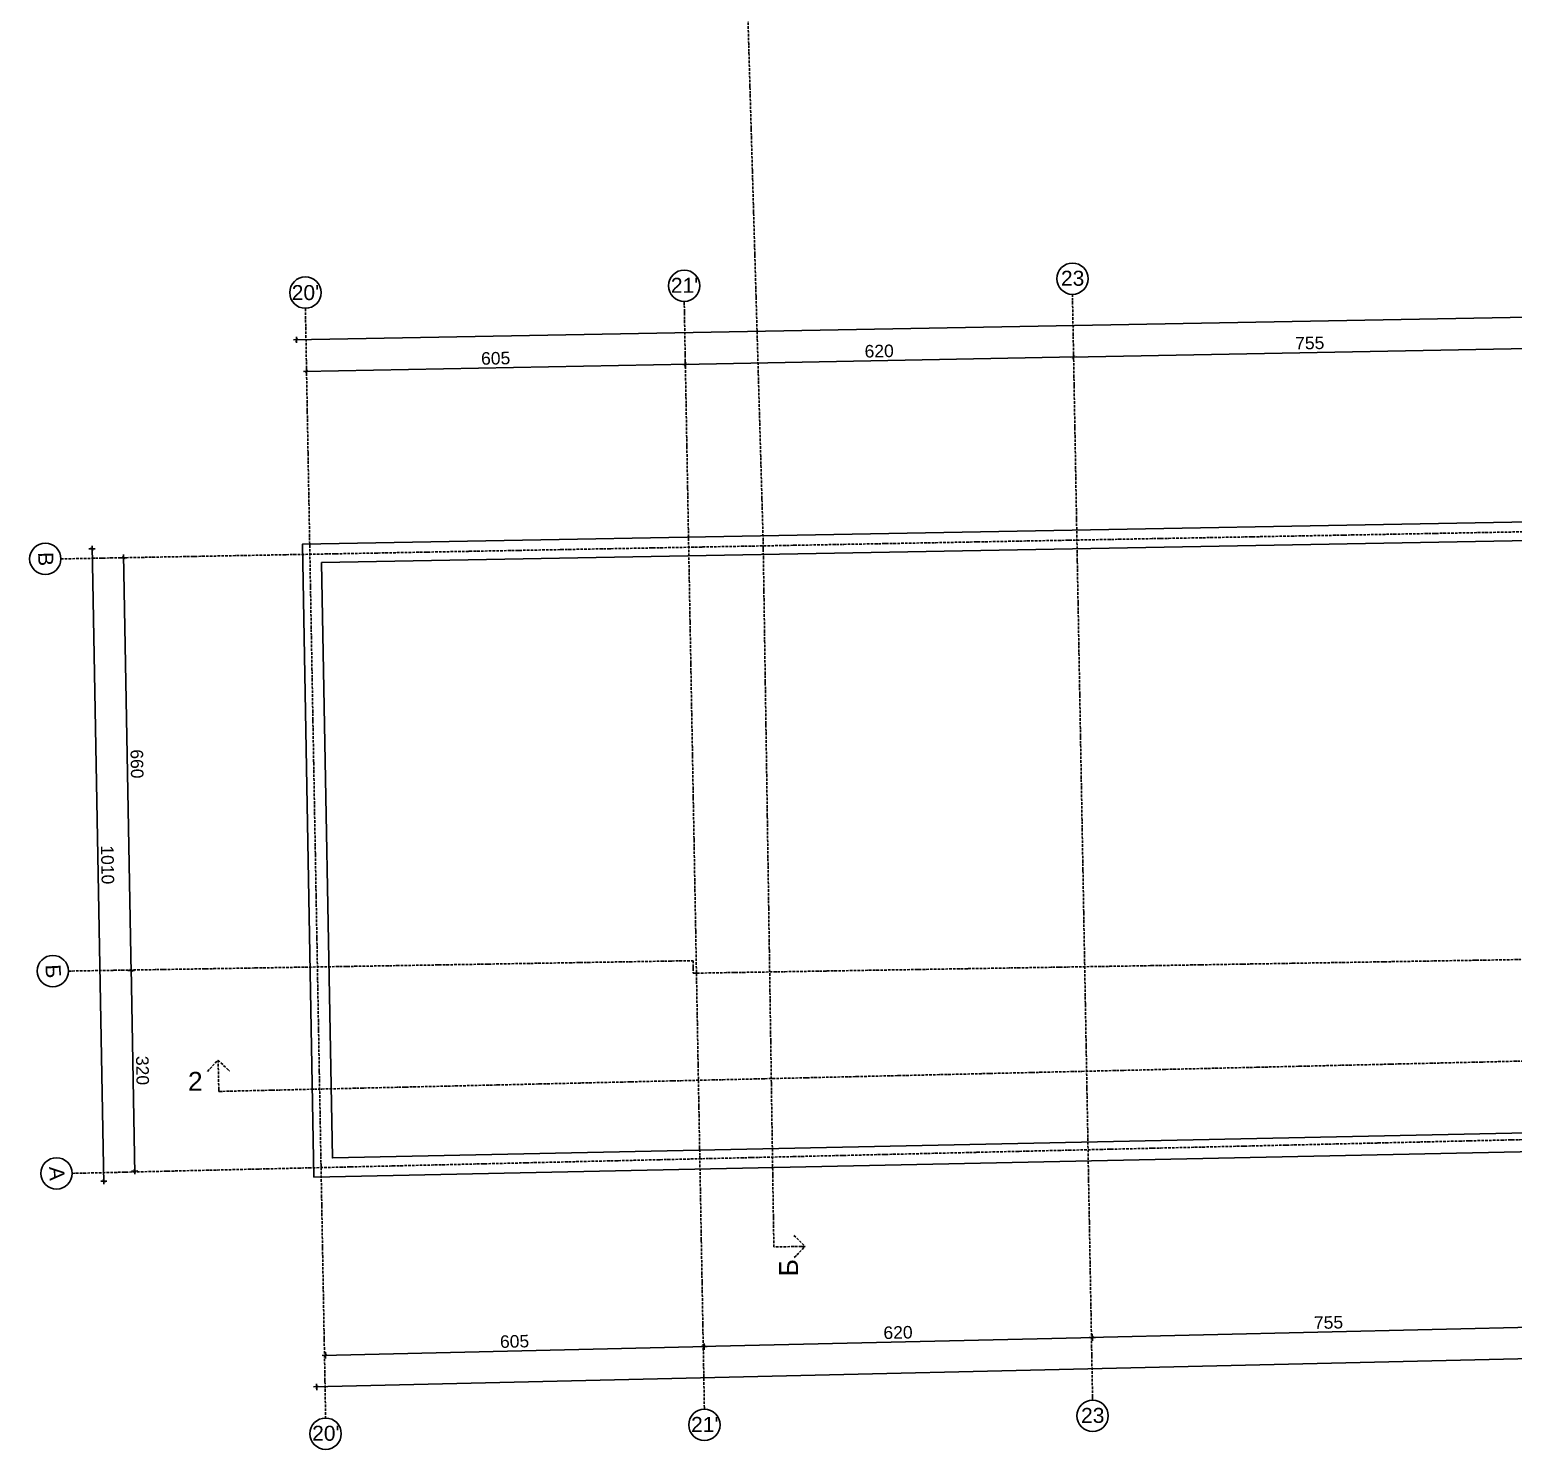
# Model space of a CAD drawing. Header units: inches. Extents: x -72385 to 39588, y -6525 to 66685.
# Drawn here: x -42133 to -39764, y 5388 to 7655 of the extents above; entities that cross this region are included whole.
import ezdxf

# ---------------------------------------------------------------- set-up
doc = ezdxf.new("R2010")
doc.units = ezdxf.units.IN
doc.header["$MEASUREMENT"] = 0
doc.linetypes.add('DashDot', pattern=[0.6, 0.4, -0.1, 0, -0.1])
for name, color, linetype, lineweight in [('Изгледни линии', 253, 'Continuous', 25), ('Линия на разрез', 252, 'DashDot', 25), ('Надписи коти външни', 252, 'Continuous', 25), ('Надписи Оси', 252, 'Continuous', 25), ('Оси', 252, 'DashDot', 25)]:
    doc.layers.add(name, color=color, linetype=linetype, lineweight=lineweight)
doc.styles.add('Arial Regular', font='arial.ttf')
doc.styles.get("Standard").update_dxf_attribs({"font": 'arial.ttf'})
doc.dimstyles.new('Annotative', dxfattribs={"dimscale": 0, "dimtxt": 20, "dimasz": 5, "dimexe": 5, "dimexo": 5, "dimgap": 5, "dimtad": 1, "dimdec": 0, "dimzin": 0, "dimdsep": 46, "dimtxsty": 'Standard', "dimblk": 'ARCHTICK', "dimcen": 5, "dimdle": 5, "dimadec": 0, "dimazin": 0, "dimtfac": 1, "dimtdec": 0, "dimtofl": 0, "dimtmove": 0, "dimatfit": 3, "dimldrblk": 'ARCHTICK', "dimfxl": 5, "dimfxlon": 1, "dimtolj": 1, "dimtzin": 0, "dimarcsym": 1})

# ---------------------------------------------------------------- blocks, each defined once
blk = doc.blocks.new('_ArchTick')
at = {"color": 0, "linetype": 'ByBlock', "const_width": 0.15}
blk.add_lwpolyline([(-0.5, -0.5), (0.5, 0.5)], dxfattribs=at)
blk = doc.blocks.new('*D6940')
at = {"layer": 'Defpoints', "color": 0, "ltscale": 10, "transparency": 16777216}
for p in [(-41063, 5852), (-41667.8, 5837.9), (-41056.1, 5552.1)]:
    blk.add_point(p, dxfattribs=at)
at = {"layer": 'Надписи коти външни', "color": 0, "lineweight": -2, "ltscale": 10, "transparency": 16777216}
for p, q in [((-41665.8, 5537.9), (-41051.1, 5552.2)), ((-41056.2, 5557.1), (-41055.9, 5547.1)), ((-41660.9, 5543), (-41660.7, 5533))]:
    blk.add_line(p, q, dxfattribs=at)
at = {"layer": 'Надписи коти външни', "color": 0, "lineweight": -2, "ltscale": 10, "transparency": 16777216, "xscale": 5, "yscale": 5, "zscale": 5}
for p, rotation in [((-41056.1, 5552.1), 1.33372640383174), ((-41660.8, 5538), 181.3337264038317)]:
    blk.add_blockref('_ArchTick', p, dxfattribs=dict(at, rotation=rotation))
at = {"layer": 'Надписи коти външни', "color": 0, "ltscale": 10, "transparency": 16777216, "insert": (-41358.8, 5560.3), "char_height": 20, "attachment_point": 5, "rotation": 1.3337}
blk.add_mtext('\\A1;605', dxfattribs=at)
blk = doc.blocks.new('*D6941')
at = {"layer": 'Defpoints', "color": 0, "ltscale": 10, "transparency": 16777216}
for p in [(-37702.8, 5915.3), (-41682.5, 5822.6), (-37695, 5580.4)]:
    blk.add_point(p, dxfattribs=at)
at = {"layer": 'Надписи коти външни', "color": 0, "lineweight": -2, "ltscale": 10, "transparency": 16777216}
for p, q in [((-41679.7, 5487.6), (-37690, 5580.5)), ((-37695.1, 5585.4), (-37694.8, 5575.4)), ((-41674.9, 5492.7), (-41674.6, 5482.7))]:
    blk.add_line(p, q, dxfattribs=at)
at = {"layer": 'Надписи коти външни', "color": 0, "lineweight": -2, "ltscale": 10, "transparency": 16777216, "xscale": 5, "yscale": 5, "zscale": 5}
for p, rotation in [((-37695, 5580.4), 1.33402239480371), ((-41674.7, 5487.7), 181.3340223948037)]:
    blk.add_blockref('_ArchTick', p, dxfattribs=dict(at, rotation=rotation))
at = {"layer": 'Надписи коти външни', "color": 0, "ltscale": 10, "transparency": 16777216, "insert": (-39685.2, 5549.2), "char_height": 20, "attachment_point": 5, "rotation": 1.334}
blk.add_mtext('\\A1;3980', dxfattribs=at)
blk = doc.blocks.new('*D6957')
at = {"layer": 'Defpoints', "color": 0, "ltscale": 10, "transparency": 16777216}
for p in [(-37724.1, 7233.4), (-37718.1, 6906), (-41700.9, 6832.4)]:
    blk.add_point(p, dxfattribs=at)
at = {"layer": 'Надписи коти външни', "color": 0, "lineweight": -2, "ltscale": 10, "transparency": 16777216}
for p, q in [((-41712, 7159.8), (-37719.1, 7233.5)), ((-37724, 7228.4), (-37724.2, 7238.4)), ((-41706.9, 7154.9), (-41707.1, 7164.9))]:
    blk.add_line(p, q, dxfattribs=at)
at = {"layer": 'Надписи коти външни', "color": 0, "lineweight": -2, "ltscale": 10, "transparency": 16777216, "xscale": 5, "yscale": 5, "zscale": 5}
for p, rotation in [((-37724.1, 7233.4), 1.057992998769279), ((-41707, 7159.9), 181.0579929987693)]:
    blk.add_blockref('_ArchTick', p, dxfattribs=dict(at, rotation=rotation))
at = {"layer": 'Надписи коти външни', "color": 0, "ltscale": 10, "transparency": 16777216, "insert": (-39715.8, 7211.9), "char_height": 20, "attachment_point": 5, "rotation": 1.058}
blk.add_mtext('\\A1;3980', dxfattribs=at)
blk = doc.blocks.new('*D6944')
at = {"layer": 'Defpoints', "color": 0, "ltscale": 10, "transparency": 16777216}
for p in [(-41063, 5852), (-40443.1, 5866.5), (-40436.1, 5566.5)]:
    blk.add_point(p, dxfattribs=at)
at = {"layer": 'Надписи коти външни', "color": 0, "lineweight": -2, "ltscale": 10, "transparency": 16777216}
for p, q in [((-40436.3, 5571.5), (-40436, 5561.5)), ((-41061, 5552), (-40431.1, 5566.7)), ((-41056.2, 5557.1), (-41055.9, 5547.1))]:
    blk.add_line(p, q, dxfattribs=at)
at = {"layer": 'Надписи коти външни', "color": 0, "lineweight": -2, "ltscale": 10, "transparency": 16777216, "xscale": 5, "yscale": 5, "zscale": 5}
for p, rotation in [((-40436.1, 5566.5), 1.333726403832108), ((-41056.1, 5552.1), 181.3337264038321)]:
    blk.add_blockref('_ArchTick', p, dxfattribs=dict(at, rotation=rotation))
at = {"layer": 'Надписи коти външни', "color": 0, "ltscale": 10, "transparency": 16777216, "insert": (-40746.5, 5574.5), "char_height": 20, "attachment_point": 5, "rotation": 1.3337}
blk.add_mtext('\\A1;620', dxfattribs=at)
blk = doc.blocks.new('*D6945')
at = {"layer": 'Defpoints', "color": 0, "ltscale": 10, "transparency": 16777216}
for p in [(-39688.3, 5883.9), (-40443.1, 5866.5), (-39681.4, 5584.1)]:
    blk.add_point(p, dxfattribs=at)
at = {"layer": 'Надписи коти външни', "color": 0, "lineweight": -2, "ltscale": 10, "transparency": 16777216}
for p, q in [((-40441.2, 5566.5), (-39676.4, 5584.2)), ((-40436.3, 5571.7), (-40436.1, 5561.7)), ((-39681.5, 5589.1), (-39681.3, 5579.1))]:
    blk.add_line(p, q, dxfattribs=at)
at = {"layer": 'Надписи коти външни', "color": 0, "lineweight": -2, "ltscale": 10, "transparency": 16777216, "xscale": 5, "yscale": 5, "zscale": 5}
for p, rotation in [((-40436.2, 5566.7), 181.3248932166661), ((-39681.4, 5584.1), 1.324893216666118)]:
    blk.add_blockref('_ArchTick', p, dxfattribs=dict(at, rotation=rotation))
at = {"layer": 'Надписи коти външни', "color": 0, "ltscale": 10, "transparency": 16777216, "insert": (-40059.1, 5590.5), "char_height": 20, "attachment_point": 5, "rotation": 1.3249}
blk.add_mtext('\\A1;755', dxfattribs=at)
blk = doc.blocks.new('*D6949')
at = {"layer": 'Defpoints', "color": 0, "ltscale": 10, "transparency": 16777216}
for p in [(-39711.4, 7146.6), (-39706, 6854.1), (-40460.9, 6840.1)]:
    blk.add_point(p, dxfattribs=at)
at = {"layer": 'Надписи коти външни', "color": 0, "lineweight": -2, "ltscale": 10, "transparency": 16777216}
for p, q in [((-40471.3, 7132.5), (-39706.4, 7146.7)), ((-40466.2, 7127.6), (-40466.4, 7137.6)), ((-39711.3, 7141.6), (-39711.5, 7151.6))]:
    blk.add_line(p, q, dxfattribs=at)
at = {"layer": 'Надписи коти външни', "color": 0, "lineweight": -2, "ltscale": 10, "transparency": 16777216, "xscale": 5, "yscale": 5, "zscale": 5}
for p, rotation in [((-40466.3, 7132.6), 181.0623153618592), ((-39711.4, 7146.6), 1.062315361859242)]:
    blk.add_blockref('_ArchTick', p, dxfattribs=dict(at, rotation=rotation))
at = {"layer": 'Надписи коти външни', "color": 0, "ltscale": 10, "transparency": 16777216, "insert": (-40089.1, 7154.7), "char_height": 20, "attachment_point": 5, "rotation": 1.0623}
blk.add_mtext('\\A1;755', dxfattribs=at)
blk = doc.blocks.new('*D6956')
at = {"layer": 'Defpoints', "color": 0, "ltscale": 10, "transparency": 16777216}
for p in [(-41971.1, 6152.9), (-41673.6, 6158.3), (-41667.8, 5837.9)]:
    blk.add_point(p, dxfattribs=at)
at = {"layer": 'Надписи коти външни', "color": 0, "lineweight": -2, "ltscale": 10, "transparency": 16777216}
for p, q in [((-41966.1, 6153), (-41976.1, 6152.8)), ((-41965.2, 5827.5), (-41971.2, 6157.9)), ((-41960.3, 5832.6), (-41970.3, 5832.4))]:
    blk.add_line(p, q, dxfattribs=at)
at = {"layer": 'Надписи коти външни', "color": 0, "lineweight": -2, "ltscale": 10, "transparency": 16777216, "xscale": 5, "yscale": 5, "zscale": 5}
for p, rotation in [((-41971.1, 6152.9), 91.04383199532712), ((-41965.3, 5832.5), 271.0438319953271)]:
    blk.add_blockref('_ArchTick', p, dxfattribs=dict(at, rotation=rotation))
at = {"layer": 'Надписи коти външни', "color": 0, "ltscale": 10, "transparency": 16777216, "insert": (-41953, 5993), "char_height": 20, "attachment_point": 5, "rotation": 271.0438}
blk.add_mtext('\\A1;320', dxfattribs=at)
blk = doc.blocks.new('*D6958')
at = {"layer": 'Defpoints', "color": 0, "ltscale": 10, "transparency": 16777216}
for p in [(-41983.1, 6811.9), (-41685.9, 6817.4), (-41673.6, 6158.3)]:
    blk.add_point(p, dxfattribs=at)
at = {"layer": 'Надписи коти външни', "color": 0, "lineweight": -2, "ltscale": 10, "transparency": 16777216}
for p, q in [((-41978.1, 6812), (-41988.1, 6811.8)), ((-41970.8, 6147.8), (-41983.2, 6816.9)), ((-41965.9, 6152.9), (-41975.9, 6152.7))]:
    blk.add_line(p, q, dxfattribs=at)
at = {"layer": 'Надписи коти външни', "color": 0, "lineweight": -2, "ltscale": 10, "transparency": 16777216, "xscale": 5, "yscale": 5, "zscale": 5}
for p, rotation in [((-41983.1, 6811.9), 91.06231536185935), ((-41970.9, 6152.8), 271.0623153618594)]:
    blk.add_blockref('_ArchTick', p, dxfattribs=dict(at, rotation=rotation))
at = {"layer": 'Надписи коти външни', "color": 0, "ltscale": 10, "transparency": 16777216, "insert": (-41961.8, 6482.7), "char_height": 20, "attachment_point": 5, "rotation": 271.0623}
blk.add_mtext('\\A1;660', dxfattribs=at)
blk = doc.blocks.new('*D6959')
at = {"layer": 'Defpoints', "color": 0, "ltscale": 10, "transparency": 16777216}
for p in [(-42033.4, 6826), (-41701.3, 6832.1), (-41682.5, 5822.6)]:
    blk.add_point(p, dxfattribs=at)
at = {"layer": 'Надписи коти външни', "color": 0, "lineweight": -2, "ltscale": 10, "transparency": 16777216}
for p, q in [((-42028.4, 6826.1), (-42038.4, 6825.9)), ((-42014.6, 5811.4), (-42033.5, 6831)), ((-42009.7, 5816.5), (-42019.7, 5816.3))]:
    blk.add_line(p, q, dxfattribs=at)
at = {"layer": 'Надписи коти външни', "color": 0, "lineweight": -2, "ltscale": 10, "transparency": 16777216, "xscale": 5, "yscale": 5, "zscale": 5}
for p, rotation in [((-42033.4, 6826), 91.06231536185975), ((-42014.7, 5816.4), 271.0623153618598)]:
    blk.add_blockref('_ArchTick', p, dxfattribs=dict(at, rotation=rotation))
at = {"layer": 'Надписи коти външни', "color": 0, "ltscale": 10, "transparency": 16777216, "insert": (-42008.8, 6321.5), "char_height": 20, "attachment_point": 5, "rotation": 271.0623}
blk.add_mtext('\\A1;1010', dxfattribs=at)
blk = doc.blocks.new('*D6942')
at = {"layer": 'Defpoints', "color": 0, "ltscale": 10, "transparency": 16777216}
for p in [(-41086.3, 7120.9), (-41080.8, 6828.4), (-40460.9, 6840.1)]:
    blk.add_point(p, dxfattribs=at)
at = {"layer": 'Надписи коти външни', "color": 0, "lineweight": -2, "ltscale": 10, "transparency": 16777216}
for p, q in [((-40461.4, 7132.6), (-41091.3, 7120.8)), ((-40466.3, 7127.5), (-40466.5, 7137.5)), ((-41086.2, 7115.9), (-41086.4, 7125.9))]:
    blk.add_line(p, q, dxfattribs=at)
at = {"layer": 'Надписи коти външни', "color": 0, "lineweight": -2, "ltscale": 10, "transparency": 16777216, "xscale": 5, "yscale": 5, "zscale": 5}
for p, rotation in [((-40466.4, 7132.5), 1.080351546490679), ((-41086.3, 7120.9), 181.0803515464907)]:
    blk.add_blockref('_ArchTick', p, dxfattribs=dict(at, rotation=rotation))
at = {"layer": 'Надписи коти външни', "color": 0, "ltscale": 10, "transparency": 16777216, "insert": (-40776.6, 7141.9), "char_height": 20, "attachment_point": 5, "rotation": 1.0804}
blk.add_mtext('\\A1;620', dxfattribs=at)
blk = doc.blocks.new('*D6943')
at = {"layer": 'Defpoints', "color": 0, "ltscale": 10, "transparency": 16777216}
for p in [(-41691.1, 7109.6), (-41080.8, 6828.4), (-41685.7, 6817.1)]:
    blk.add_point(p, dxfattribs=at)
at = {"layer": 'Надписи коти външни', "color": 0, "lineweight": -2, "ltscale": 10, "transparency": 16777216}
for p, q in [((-41081.2, 7121), (-41696.1, 7109.5)), ((-41691, 7104.6), (-41691.2, 7114.6)), ((-41086.1, 7115.9), (-41086.3, 7125.9))]:
    blk.add_line(p, q, dxfattribs=at)
at = {"layer": 'Надписи коти външни', "color": 0, "lineweight": -2, "ltscale": 10, "transparency": 16777216, "xscale": 5, "yscale": 5, "zscale": 5}
for p, rotation in [((-41691.1, 7109.6), 181.0701732545307), ((-41086.2, 7120.9), 1.070173254530777)]:
    blk.add_blockref('_ArchTick', p, dxfattribs=dict(at, rotation=rotation))
at = {"layer": 'Надписи коти външни', "color": 0, "ltscale": 10, "transparency": 16777216, "insert": (-41389, 7130.4), "char_height": 20, "attachment_point": 5, "rotation": 1.0702}
blk.add_mtext('\\A1;605', dxfattribs=at)

msp = doc.modelspace()

# ---------------------------------------------------------------- linework, layer by layer
at = {"layer": 'Изгледни линии', "ltscale": 50}
msp.add_line((-41649.1, 5823.2), (-41649.1, 5823.3), dxfattribs=at)
msp.add_lwpolyline([(-41679.1, 5822.6), (-41697.4, 6833.8), (-37718.1, 6906), (-37699.9, 5906.2), (-41679.1, 5822.6)], dxfattribs=at)
msp.add_lwpolyline([(-41666.9, 6804.3), (-37747.5, 6875.5), (-37730.5, 5935.5), (-41649.6, 5853.3)], close=True, dxfattribs=at)
at = {"layer": 'Линия на разрез', "ltscale": 10}
for p, q in [((-40962, 6845.8), (-40999.9, 8148.3)), ((-40944.8, 5711.3), (-40962, 6845.8)), ((-41831, 5959.6), (-37612.2, 6057.8)), ((-41849.4, 5991.5), (-41832.2, 6009.6)), ((-41832.2, 6009.6), (-41814.1, 5992.3)), ((-41832.2, 6009.6), (-41831, 5959.6)), ((-40894.8, 5712.1), (-40944.8, 5711.3)), ((-40912.7, 5729.5), (-40894.8, 5712.1)), ((-40912.2, 5694.2), (-40894.8, 5712.1))]:
    msp.add_line(p, q, dxfattribs=at)
at = {"layer": 'Надписи Оси', "ltscale": 50}
for centre in [(-40468, 7257.6), (-41692.8, 7235.3), (-41087.9, 7246.3), (-42108.1, 6810.1), (-42096.1, 6151.8), (-42090.2, 5828.7), (-41055.7, 5427.1), (-40435.8, 5441.5), (-41660.5, 5413)]:
    msp.add_circle(centre, 25, dxfattribs=at)
at = {"layer": 'Оси', "ltscale": 10}
for p, q in [((-40468, 7232.6), (-40435.8, 5466.5)), ((-41692.8, 7209.9), (-41660.5, 5438)), ((-41087.9, 7221.1), (-41055.7, 5452.1)), ((-42083.1, 6810.1), (-37346.4, 6897.9)), ((-42065.2, 5828.7), (-37328.9, 5939))]:
    msp.add_line(p, q, dxfattribs=at)
msp.add_lwpolyline([(-42071.1, 6151.8), (-41073.7, 6168.4), (-41073.4, 6148.4), (-38739.8, 6187), (-38742.4, 6412.4), (-38172.9, 6424.1), (-38171.9, 6359.1), (-37336.8, 6371.9)], dxfattribs=at)

# ---------------------------------------------------------------- texts
at = {"layer": 'Линия на разрез', "ltscale": 10, "insert": (-41880.3, 5990.8), "char_height": 30, "width": 270.734, "attachment_point": 1, "style": 'Arial Regular'}
msp.add_mtext('2', dxfattribs=at)
at = {"layer": 'Линия на разрез', "ltscale": 10, "insert": (-40936.3, 5664.3), "char_height": 30, "width": 270.734, "attachment_point": 1, "rotation": 90, "style": 'Arial Regular'}
msp.add_mtext('Б', dxfattribs=at)
at = {"layer": 'Надписи Оси', "ltscale": 100, "char_height": 24, "width": 27.213, "attachment_point": 1, "style": 'Arial Regular'}
for s, insert in [("\\pxqc;21'", (-41101, 7259)), ('\\pxqc;23', (-40481.3, 7270.3)), ("\\pxqc;20'", (-41706.4, 7247.4)), ('\\pxqc;23', (-40449.2, 5454.2)), ("\\pxqc;20'", (-41673.8, 5425.7)), ("\\pxqc;21'", (-41068.7, 5439.8))]:
    msp.add_mtext(s, dxfattribs=dict(at, insert=insert))
for s, insert, rotation in [('\\pxqc;В', (-42095.7, 6823.7), 271.3763), ('\\pxqc;Б', (-42084.1, 6165.7), 273), ('\\pxqc;А', (-42078.2, 5842.7), 273)]:
    msp.add_mtext(s, dxfattribs=dict(at, insert=insert, rotation=rotation))

# ---------------------------------------------------------------- dimensions: what is measured, and where the dimension line sits
at = {"layer": 'Надписи коти външни', "ltscale": 10}
for p1, p2, distance, text, picture, middle in [((-41700.9, 6832.4), (-37718.1, 6906), 327.5, '3980', '*D6957', (-39715.8, 7211.9)), ((-41673.6, 6158.3), (-41685.9, 6817.4), 297.3, '660', '*D6958', (-41961.8, 6482.7)), ((-41682.5, 5822.6), (-37702.8, 5915.3), -335, '3980', '*D6941', (-39685.2, 5549.2))]:
    dim = msp.add_aligned_dim(p1=p1, p2=p2, distance=distance, text=text, dimstyle='Annotative', override={"dimscale": 0, "dimtix": 0, "dimtofl": 0, "dimtmove": 0, "dimatfit": 3}, dxfattribs=at)
    dim.commit()
    dim.dimension.update_dxf_attribs({"geometry": picture, "text_midpoint": middle})
for p1, p2, distance, picture, middle in [((-40460.9, 6840.1), (-41080.8, 6828.4), -292.5, '*D6942', (-40776.6, 7141.9)), ((-40460.9, 6840.1), (-39706, 6854.1), 292.5, '*D6949', (-40089.1, 7154.7)), ((-41080.8, 6828.4), (-41685.7, 6817.1), -292.5, '*D6943', (-41389, 7130.4)), ((-41682.5, 5822.6), (-41701.3, 6832.1), 332.2, '*D6959', (-42008.8, 6321.5)), ((-41667.8, 5837.9), (-41673.6, 6158.3), 297.5, '*D6956', (-41953, 5993)), ((-40443.1, 5866.5), (-39688.3, 5883.9), -299.9, '*D6945', (-40059.1, 5590.5)), ((-41667.8, 5837.9), (-41063, 5852), -300, '*D6940', (-41358.8, 5560.3)), ((-41063, 5852), (-40443.1, 5866.5), -300, '*D6944', (-40746.5, 5574.5))]:
    dim = msp.add_aligned_dim(p1=p1, p2=p2, distance=distance, dimstyle='Annotative', override={"dimscale": 0, "dimtix": 0, "dimtofl": 0, "dimtmove": 0, "dimatfit": 3}, dxfattribs=at)
    dim.commit()
    dim.dimension.update_dxf_attribs({"geometry": picture, "text_midpoint": middle})

doc.saveas('drawing.dxf')
